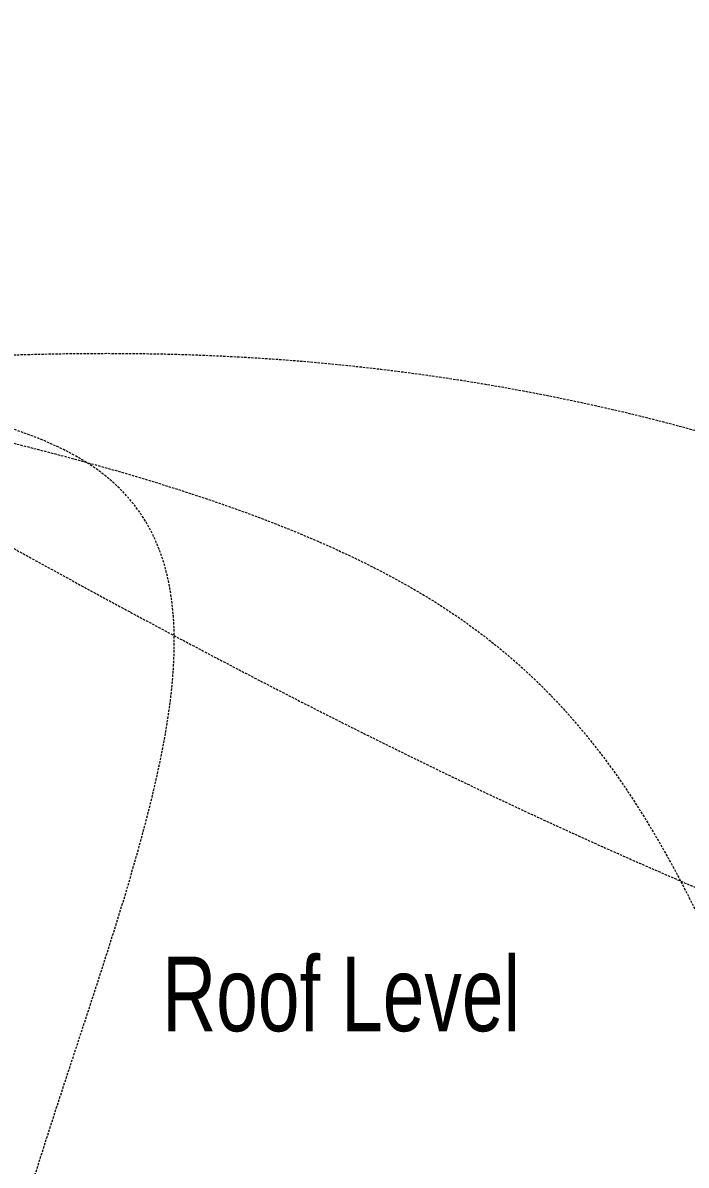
# Model space of a CAD drawing. Header units: inches. Extents: x 109699 to 44449955, y -10987 to 15824140.
# Drawn here: x 202426.1 to 202603.8, y -3872 to -3565.8 of the extents above; entities that cross this region are included whole.
import ezdxf

# ---------------------------------------------------------------- set-up
doc = ezdxf.new("R2010")
doc.units = ezdxf.units.IN
doc.header["$LTSCALE"] = 5
doc.header["$MEASUREMENT"] = 0
doc.linetypes.add('DASHED2', pattern=[0.375, 0.25, -0.125])
doc.layers.add('E-Con-Point', color=5, linetype='DASHED2', lineweight=13)
doc.layers.add('T', color=8, linetype='Continuous')
doc.styles.add('style2', font='ARIALN.TTF', dxfattribs={"width": 0.75, "height": 3})

msp = doc.modelspace()

# ---------------------------------------------------------------- linework, layer by layer
at = {"layer": 'E-Con-Point', "ltscale": 0.5}
for points in [[(202338.8622711086, -3663.253216763928, 0.09013834212939142), (202586.7477930661, -3382.910473208963, 0.04443167566822967), (202765.8617390961, -3274.439376836022, -0.01447579099030349), (202766.4118829481, -3324.746208159459, -0.01447579099030349), (202765.311595244, -3396.632545512586, -0.01447579099030349), (202766.536401518, -3475.574317056653, -0.007237895495151747)], [(202341.2764846, -3660.147026773069, 0.09000181142291623), (202500.80078125, -3656.499999999998), (202779.934260922, -3799.702607923873), (202782.4148746479, -3963.627615383952), (202782.5061575457, -4179.25746824036)], [(202173.4881737418, -4207.796980671246, -0.007237895495153163), (202215.30078125, -4216.999999999998), (202220.3615241337, -4205.439386148619, -0.01447579099030349), (202273.6413616932, -4205.398683726311, -0.01447579099030349), (202413.30078125, -3931.499999999998), (202447.30078125, -3686.499999999998), (202341.2768594022, -3660.146996167482, 0.09000155049004083)], [(202341.2764846, -3660.147026773064, 0.09000181142291774), (202792.30078125, -3862.499999999998), (202846.4934787315, -3889.864647912596, -0.01447579099030349), (202846.4934787315, -3943.431054162596, -0.01447579099030349), (202847.1302396926, -3999.2123133641, -0.01447579099030349)], [(202341.2768594022, -3660.146996167482, 0.09000155049004653), (202538.04296875, -3721.999999999998), (202690.80078125, -4007.999999999998), (202763.9408925059, -4102.141555700688, -0.2072378954951617), (202777.59375, -4073.375226202208, -0.06201806622523122), (202797.6341354497, -4066.971579727992, -0.2072378954951617), (202834.3348913717, -4102.141555700688, -0.2072378954951617), (202797.6341262481, -4136.674967338085, -0.2072378954951617)]]:
    msp.add_spline(points, degree=3, dxfattribs=at)

# ---------------------------------------------------------------- texts
at = {"layer": 'T', "insert": (202459.5008010969, -3836.338496131097), "char_height": 20, "width": 220.749817092561, "attachment_point": 8, "style": 'style2'}
msp.add_mtext('\\pi103.76;{\\fCentury Gothic|b0|i0|c0|p34;Roof Level}', dxfattribs=at)

doc.saveas('drawing.dxf')
